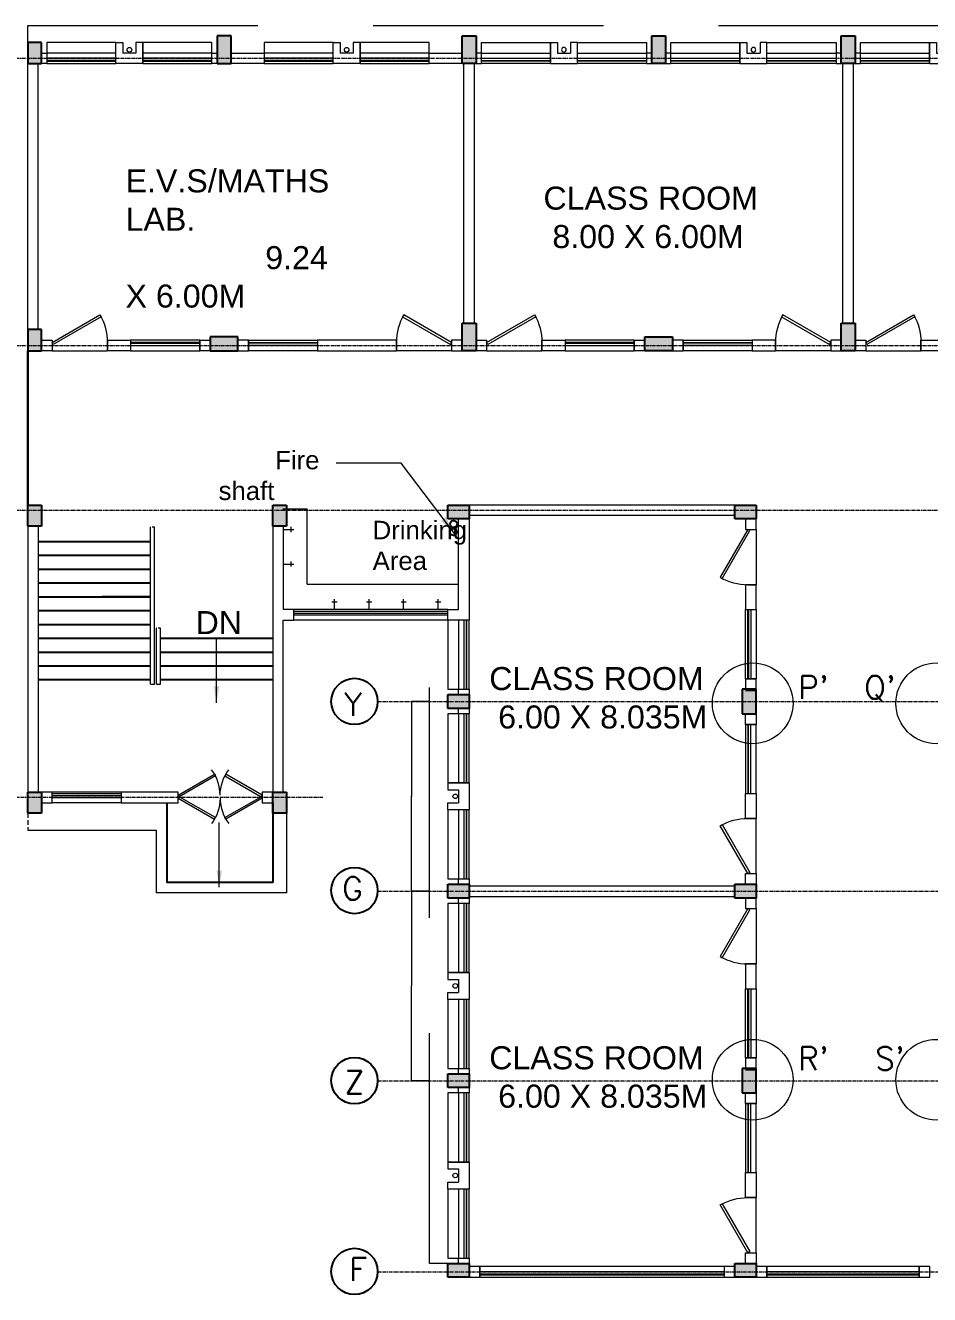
# Model space of a CAD drawing. Header units: inches. Extents: x 719368 to 6315912, y -2624014 to 446967.
# Drawn here: x 6185120 to 6204753, y -2562383 to -2534836 of the extents above; entities that cross this region are included whole.
import ezdxf
from ezdxf.lldxf.tags import DXFTag

# ---------------------------------------------------------------- set-up
doc = ezdxf.new("R2010")
doc.units = ezdxf.units.IN
doc.header["$LTSCALE"] = 20
doc.header["$MEASUREMENT"] = 0
doc.header["$PDMODE"] = 3
for name, pattern in [('CENTER', [2, 1.25, -0.25, 0.25, -0.25]), ('CENTER2', [1.125, 0.75, -0.125, 0.125, -0.125]), ('DASHED2', [0.375, 0.25, -0.125]), ('HIDDEN', [0.375, 0.25, -0.125])]:
    doc.linetypes.add(name, pattern=pattern)
doc.layers.get('0').update_dxf_attribs({"color": 51, "lineweight": 30})
doc.layers.get('Defpoints').update_dxf_attribs({"lineweight": 25})
for name, color, linetype in [('BL', 1, 'Continuous'), ('expension joint', 248, 'Continuous'), ('grid text', 140, 'Continuous'), ('STAIRS', 1, 'Continuous')]:
    doc.layers.add(name, color=color, linetype=linetype)
for name, color, linetype, lineweight in [('CLL LEV.', 252, 'Continuous', 18), ('COLUMN', 2, 'Continuous', 25), ('DIM', 7, 'Continuous', 13), ('DOOR', 43, 'Continuous', 13), ('FIXTURE', 15, 'DASHDOT', 9), ('glass', 5, 'Continuous', 18), ('GRID', 202, 'CENTER', 5), ('PROJ.', 30, 'DASHED2', 13), ('Railing', 34, 'Continuous', 20), ('Text', 7, 'Continuous', 15), ('Ventilator', 6, 'DASHED', 20), ('WALL', 1, 'Continuous', 18), ('window', 71, 'Continuous', 18), ('Window-Wall', 7, 'Continuous', 20)]:
    doc.layers.add(name, color=color, linetype=linetype, lineweight=lineweight)
doc.styles.add('L120', font='simplex.shx', dxfattribs={"height": 1})
doc.styles.add('Tabrej', font='romans.shx')
tags = doc.linetypes.add('DASHDOT', pattern=[1, 0.5, -0.25, 0, -0.25]).pattern_tags.tags
tags[10:11] = [DXFTag(74, 4), DXFTag(75, 0), DXFTag(340, '0'), DXFTag(46, 1.0), DXFTag(50, 0.0), DXFTag(44, 0.0), DXFTag(45, 0.0)]
tags[8:9] = [DXFTag(74, 4), DXFTag(75, 0), DXFTag(340, '0'), DXFTag(46, 1.0), DXFTag(50, 0.0), DXFTag(44, 0.0), DXFTag(45, 0.0)]
tags[6:7] = [DXFTag(74, 4), DXFTag(75, 0), DXFTag(340, '0'), DXFTag(46, 1.0), DXFTag(50, 0.0), DXFTag(44, 0.0), DXFTag(45, 0.0)]
tags[4:5] = [DXFTag(74, 4), DXFTag(75, 0), DXFTag(340, '0'), DXFTag(46, 1.0), DXFTag(50, 0.0), DXFTag(44, 0.0), DXFTag(45, 0.0)]
tags = doc.linetypes.add('DASHED', pattern=[0.75, 0.5, -0.25]).pattern_tags.tags
tags[6:7] = [DXFTag(74, 4), DXFTag(75, 0), DXFTag(340, '0'), DXFTag(46, 1.0), DXFTag(50, 0.0), DXFTag(44, 0.0), DXFTag(45, 0.0)]
tags[4:5] = [DXFTag(74, 4), DXFTag(75, 0), DXFTag(340, '0'), DXFTag(46, 1.0), DXFTag(50, 0.0), DXFTag(44, 0.0), DXFTag(45, 0.0)]
doc.dimstyles.new('Current Dim style', dxfattribs={"dimscale": 0.3, "dimtxt": 1.8, "dimasz": 1.2, "dimexe": 0.18, "dimexo": 1, "dimgap": 0.09, "dimtad": 0, "dimzin": 0, "dimdsep": 46, "dimtxsty": 'Tabrej', "dimcen": 0.09, "dimclrd": 256, "dimclre": 256, "dimclrt": 7, "dimadec": 0, "dimazin": 0, "dimtfac": 1, "dimtofl": 0, "dimtmove": 2, "dimatfit": 3, "dimfxl": 1, "dimtolj": 1, "dimtzin": 0, "dimlwd": -1, "dimlwe": -1, "dimarcsym": 1})
doc.dimstyles.new('DIM', dxfattribs={"dimtxt": 0.8, "dimasz": 0.4, "dimexe": 0.18, "dimexo": 0.0625, "dimgap": 0.1, "dimtad": 0, "dimdec": 3, "dimzin": 0, "dimdsep": 46, "dimtxsty": 'Tabrej', "dimcen": 0, "dimclrd": 251, "dimclre": 256, "dimclrt": 7, "dimadec": 0, "dimazin": 0, "dimtfac": 1, "dimtdec": 3, "dimtofl": 0, "dimtmove": 0, "dimatfit": 3, "dimfxl": 1, "dimtolj": 1, "dimtzin": 0, "dimlwd": -1, "dimlwe": -1, "dimarcsym": 0})

# ---------------------------------------------------------------- blocks, each defined once
blk = doc.blocks.new('1.5 M Window')
at = {"layer": 'CLL LEV.'}
for p, q in [((-0.23, 0), (-0.46, 0)), ((-0.46, 0), (-0.46, -1.5)), ((-0.46, -1.5), (-0.23, -1.5))]:
    blk.add_line(p, q, dxfattribs=at)
at = {"layer": 'window'}
for p, q in [((-0.065, 0), (-0.065, -1.5)), ((-0.05, -1.5), (-0.05, 0))]:
    blk.add_line(p, q, dxfattribs=at)
at = {"layer": 'Window-Wall'}
for p, q in [((0, 0), (-0.23, 0)), ((-0.23, 0), (-0.23, -1.5)), ((-0.115, 0), (-0.115, -1.5)), ((0, -1.5), (0, 0)), ((-0.23, -1.5), (0, -1.5))]:
    blk.add_line(p, q, dxfattribs=at)
blk = doc.blocks.new('CU')
at = {"layer": 'WALL', "linetype": 'CENTER2'}
h = blk.add_hatch(color=256, dxfattribs=at)
h.dxf.hatch_style = 1
h.paths.add_polyline_path([(0, 0.035), (0, -0.265), (0.46, -0.265), (0.46, 0.035)])
at = {"layer": 'COLUMN', "linetype": 'CENTER2'}
blk.add_lwpolyline([(0, 0.035), (0, -0.265), (0.46, -0.265), (0.46, 0.035), (0, 0.035)], dxfattribs=at)
blk = doc.blocks.new('VENTILATOR')
at = {"layer": 'Ventilator', "ltscale": 0.02}
for p, q in [((-0.18, -1.5), (-0.18, 0)), ((-0.165, 0), (-0.165, -1.5))]:
    blk.add_line(p, q, dxfattribs=at)
at = {"layer": 'Window-Wall'}
for p, q in [((-0.23, 0), (0, 0)), ((-0.23, -1.5), (-0.23, 0)), ((-0.115, 0), (-0.115, -1.5)), ((0, 0), (0, -1.5)), ((-0.23, -1.5), (0, -1.5))]:
    blk.add_line(p, q, dxfattribs=at)
blk = doc.blocks.new('C3')
at = {"layer": 'COLUMN'}
h = blk.add_hatch(color=7, dxfattribs=at)
h.dxf.hatch_style = 1
h.paths.add_polyline_path([(0.3, 0), (0, 0), (0, -0.53), (0.3, -0.53)])
for p, q in [((0, 0), (0, -0.53)), ((0.3, 0), (0, 0)), ((0.3, -0.53), (0.3, 0)), ((0, -0.53), (0.3, -0.53))]:
    blk.add_line(p, q, dxfattribs=at)
blk = doc.blocks.new('New Shaft')
at = {"layer": 'FIXTURE'}
blk.add_circle((0.327, -0.302), 0.05, dxfattribs=at)
at = {"layer": 'WALL'}
for p, q in [((0.035, 0), (0.62, 0)), ((0.035, 0), (0.035, -0.46)), ((0.185, -0.46), (0.185, -0.23)), ((0.185, -0.23), (0.47, -0.23)), ((0.47, -0.46), (0.47, -0.23)), ((0.62, 0), (0.62, -0.46)), ((0.035, -0.46), (0.185, -0.46)), ((0.62, -0.46), (0.47, -0.46))]:
    blk.add_line(p, q, dxfattribs=at)
blk = doc.blocks.new('*U81')
for p, q in [((0, 0), (0, 6)), ((40, 0), (40, 6))]:
    blk.add_line(p, q)
blk.add_lwpolyline([(0, 0), (34.64, -20), (35.52, -18.48), (0.88, 1.52)], close=True)
blk.add_arc((0, 0), 40, 330, 360)
blk = doc.blocks.new('New Doors')
at = {"layer": 'DOOR'}
blk.add_line((0, 0.18), (1.199, 0.18), dxfattribs=at)
at = {"layer": 'DOOR', "xscale": 0.0299845412869386, "yscale": 0.0299845412869386, "zscale": 0.0299845412869386}
blk.add_blockref('*U81', (0, 0), dxfattribs=at)
blk = doc.blocks.new('A$C65A3360F')
at = {"layer": 'FIXTURE', "linetype": 'CENTER2'}
for p, q in [((0, 0), (-0.23, 0)), ((0, 0), (-0.23, 0)), ((-0.166, 0.057), (-0.166, 0)), ((-0.166, 0.057), (-0.166, 0)), ((-0.166, 0), (-0.166, -0.057)), ((-0.166, 0), (-0.166, -0.057))]:
    blk.add_line(p, q, dxfattribs=at)
blk = doc.blocks.new('Door - Left Hung 36 in.')
blk.add_lwpolyline([(0.8, -1.3), (0, 0), (31.2, 18), (31.9, 16.7)], close=True)
blk.add_arc((0, 0), 36, 0, 37.3101)
blk = doc.blocks.new('C2')
at = {"layer": 'COLUMN'}
h = blk.add_hatch(color=7, dxfattribs=at)
h.dxf.hatch_style = 1
h.paths.add_polyline_path([(0.3, 0), (0, 0), (0, -0.6), (0.3, -0.6)])
for p, q in [((0, 0), (0, -0.6)), ((0.3, 0), (0, 0)), ((0.3, -0.6), (0.3, 0)), ((0, -0.6), (0.3, -0.6))]:
    blk.add_line(p, q, dxfattribs=at)
blk = doc.blocks.new('*D718')
at = {"layer": 'Defpoints', "color": 0, "transparency": 16777216}
for p in [(6193506, -2549511), (6193895, -2549511), (6193895, -2553626)]:
    blk.add_point(p, dxfattribs=at)
at = {"layer": 'DIM', "transparency": 16777216}
for p, q in [((6193895, -2549511), (6193505, -2549511)), ((6193895, -2553626), (6193505, -2553626))]:
    blk.add_line(p, q, dxfattribs=at)
at = {"layer": 'DIM', "color": 251, "transparency": 16777216}
for p, q in [((6193506, -2549512), (6193506, -2551567)), ((6193506, -2553626), (6193506, -2551571))]:
    blk.add_line(p, q, dxfattribs=at)
for points in [[(6193505, -2549512), (6193506, -2549512), (6193506, -2549511)], [(6193505, -2553626), (6193506, -2553626), (6193506, -2553626)]]:
    blk.add_solid(points, dxfattribs=at)
at = {"layer": 'DIM', "color": 7, "transparency": 16777216, "insert": (6193506, -2551569), "char_height": 0.5, "attachment_point": 5, "rotation": 90, "style": 'Tabrej'}
blk.add_mtext('\\A1;4115.000', dxfattribs=at)
blk = doc.blocks.new('*D719')
at = {"layer": 'Defpoints', "color": 0, "transparency": 16777216}
for p in [(6193895, -2553626), (6193506, -2557741), (6193895, -2557741)]:
    blk.add_point(p, dxfattribs=at)
at = {"layer": 'DIM', "transparency": 16777216}
for p, q in [((6193895, -2553626), (6193505, -2553626)), ((6193895, -2557741), (6193505, -2557741))]:
    blk.add_line(p, q, dxfattribs=at)
at = {"layer": 'DIM', "color": 251, "transparency": 16777216}
for p, q in [((6193506, -2553627), (6193506, -2555682)), ((6193506, -2557741), (6193506, -2555686))]:
    blk.add_line(p, q, dxfattribs=at)
for points in [[(6193505, -2553627), (6193506, -2553627), (6193506, -2553626)], [(6193505, -2557741), (6193506, -2557741), (6193506, -2557741)]]:
    blk.add_solid(points, dxfattribs=at)
at = {"layer": 'DIM', "color": 7, "transparency": 16777216, "insert": (6193506, -2555684), "char_height": 0.5, "attachment_point": 5, "rotation": 90, "style": 'Tabrej'}
blk.add_mtext('\\A1;4115.000', dxfattribs=at)
blk = doc.blocks.new('GROUND FLOOR')
at = {"layer": 'BL'}
for centre in [(35.2061, 20.4333), (35.2009, 20.2593)]:
    blk.add_circle(centre, 0.075, dxfattribs=at)
at = {"layer": 'expension joint'}
for p, q in [((25.9586, 24.1935), (25.9586, 20.8435)), ((25.9586, 20.8435), (25.9586, 24.1935))]:
    blk.add_line(p, q, dxfattribs=at)
at = {"layer": 'FIXTURE'}
for p, q in [((31.4986, 20.761), (32.0286, 20.761)), ((32.0286, 19.126), (32.0286, 20.7606)), ((32.0286, 19.126), (35.3136, 19.126))]:
    blk.add_line(p, q, dxfattribs=at)
at = {"layer": 'glass', "lineweight": 5}
for p, q in [((35.0836, 18.5335), (31.7386, 18.5335)), ((31.7386, 18.4985), (35.0836, 18.4985)), ((27.9886, 14.5735), (26.4886, 14.5735)), ((26.4886, 14.5385), (27.9886, 14.5385))]:
    blk.add_line(p, q, dxfattribs=at)
at = {"layer": 'PROJ.'}
for p, q in [((25.9586, 30.8835), (25.9586, 31.2535)), ((25.9586, 31.2535), (51.8536, 31.2535)), ((34.6836, 4.3835), (34.6836, 18.3435)), ((31.5786, 14.1535), (31.5786, 12.4235)), ((25.9586, 13.7835), (28.7466, 13.7835)), ((28.7466, 13.7835), (28.7466, 12.4235)), ((31.5786, 12.4235), (28.7466, 12.4235)), ((35.3136, 4.3835), (34.6836, 4.3835))]:
    blk.add_line(p, q, dxfattribs=at)
at = {"layer": 'PROJ.', "ltscale": 0.05}
blk.add_line((35.3136, 18.3435), (34.6836, 18.3435), dxfattribs=at)
at = {"layer": 'PROJ.', "ltscale": 0.02}
blk.add_line((25.9586, 14.1535), (25.9586, 13.7835), dxfattribs=at)
at = {"layer": 'Railing', "linetype": 'DASHED'}
for p, q in [((28.6286, 18.5285), (28.6286, 20.3615)), ((28.7086, 18.5285), (28.7086, 20.3615)), ((28.6286, 16.9535), (28.6286, 18.5285)), ((28.7086, 16.9535), (28.7086, 18.5285)), ((28.7586, 16.9535), (28.7586, 18.168)), ((28.8386, 16.9535), (28.8386, 18.168)), ((28.6286, 16.9535), (28.7086, 16.9535)), ((28.7586, 16.9535), (28.8386, 16.9535))]:
    blk.add_line(p, q, dxfattribs=at)
at = {"layer": 'Railing', "linetype": 'HIDDEN', "ltscale": 0.01}
for p, q in [((28.7086, 20.3615), (28.6286, 20.3615)), ((28.8386, 18.168), (28.7586, 18.168))]:
    blk.add_line(p, q, dxfattribs=at)
at = {"layer": 'STAIRS'}
for p, q in [((26.1886, 20.0535), (28.6286, 20.0535)), ((26.1886, 19.7535), (28.6286, 19.7535)), ((26.1886, 19.4535), (28.6286, 19.4535)), ((26.1886, 19.1535), (28.6286, 19.1535)), ((26.1886, 18.8535), (28.6286, 18.8535)), ((28.6286, 18.8535), (27.5785, 18.8535)), ((26.1886, 18.5535), (28.6286, 18.5535)), ((26.1886, 18.2535), (28.6286, 18.2535)), ((26.1886, 17.9535), (28.6286, 17.9535)), ((28.8386, 17.9535), (31.2786, 17.9535)), ((26.1886, 17.6535), (28.6286, 17.6535)), ((28.8386, 17.6535), (31.2786, 17.6535)), ((26.1886, 17.3535), (28.6286, 17.3535)), ((28.8386, 17.3535), (31.2786, 17.3535)), ((26.1886, 17.0535), (28.6286, 17.0535)), ((28.8386, 17.0535), (31.2786, 17.0535)), ((28.9766, 14.3835), (28.9766, 12.6535)), ((31.2786, 14.3835), (31.2786, 12.6535)), ((31.2786, 12.6535), (28.9766, 12.6535))]:
    blk.add_line(p, q, dxfattribs=at)
at = {"layer": 'WALL'}
for p, q in [((25.9586, 24.6535), (25.9586, 30.4235)), ((26.1886, 24.6535), (26.1886, 30.4235)), ((35.4286, 24.7935), (35.4286, 30.4235)), ((35.6586, 24.7935), (35.6586, 30.4235)), ((43.6586, 24.7935), (43.6586, 30.4235)), ((43.8886, 24.7935), (43.8886, 30.4235)), ((41.3136, 20.8435), (35.5436, 20.8435)), ((35.3136, 20.5435), (35.5436, 20.5435)), ((41.3136, 20.6135), (35.5436, 20.6135)), ((35.5436, 20.5435), (35.5436, 18.3435)), ((25.9586, 20.3835), (25.9586, 14.6135)), ((26.1886, 20.3835), (26.1886, 14.6135)), ((31.2786, 20.3835), (31.2786, 14.6135)), ((31.5086, 20.3835), (31.5086, 18.5735)), ((31.7386, 18.5735), (31.5086, 18.5735)), ((31.7386, 18.3435), (31.7386, 18.5735)), ((35.0836, 18.3435), (35.0836, 18.5735)), ((35.0836, 18.5735), (35.3136, 18.5735)), ((31.5086, 14.6135), (31.5086, 18.3435)), ((31.5086, 18.3435), (31.7386, 18.3435)), ((35.5436, 18.3435), (35.0836, 18.3435)), ((41.7736, 16.8085), (41.5436, 16.8085)), ((35.5436, 12.5785), (41.3136, 12.5785)), ((35.5436, 12.3485), (41.3136, 12.3485)), ((41.7736, 8.5785), (41.5436, 8.5785))]:
    blk.add_line(p, q, dxfattribs=at)
for points in [[(26.3736, 30.6535), (26.3736, 30.4235), (26.2586, 30.4235), (26.2586, 30.6535), (26.3736, 30.6535)], [(26.3736, 30.6534), (26.3736, 30.4234), (26.2586, 30.4234), (26.2586, 30.6534), (26.3736, 30.6534)], [(30.0736, 30.6534), (30.0736, 30.4234), (29.9586, 30.4234), (29.9586, 30.6534), (30.0736, 30.6534)], [(31.0911, 30.6534), (31.0911, 30.4234), (30.3736, 30.4234), (30.3736, 30.6534), (31.0911, 30.6534)], [(35.3936, 30.6534), (35.3936, 30.4234), (34.6761, 30.4234), (34.6761, 30.6534), (35.3936, 30.6534)], [(35.6936, 30.6535), (35.6936, 30.4235), (35.8086, 30.4235), (35.8086, 30.6535), (35.6936, 30.6535)], [(39.3936, 30.6535), (39.3936, 30.4235), (39.5086, 30.4235), (39.5086, 30.6535), (39.3936, 30.6535)], [(39.8086, 30.6535), (39.8086, 30.4235), (39.9236, 30.4235), (39.9236, 30.6535), (39.8086, 30.6535)], [(43.5086, 30.6535), (43.5086, 30.4235), (43.6236, 30.4235), (43.6236, 30.6535), (43.5086, 30.6535)], [(43.5086, 30.6535), (43.5086, 30.4235), (43.6236, 30.4235), (43.6236, 30.6535), (43.5086, 30.6535)], [(43.9236, 30.6535), (43.9236, 30.4235), (44.0386, 30.4235), (44.0386, 30.6535), (43.9236, 30.6535)], [(26.2586, 24.1935), (26.2586, 24.4235), (26.4886, 24.4235), (26.4886, 24.1935), (26.2586, 24.1935)], [(29.6936, 24.1935), (29.6936, 24.4235), (29.9236, 24.4235), (29.9236, 24.1935), (29.6936, 24.1935)], [(30.7536, 24.1935), (30.7536, 24.4235), (30.5236, 24.4235), (30.5236, 24.1935), (30.7536, 24.1935)], [(35.3936, 24.1935), (35.3936, 24.4235), (35.1636, 24.4235), (35.1636, 24.1935), (35.3936, 24.1935)], [(35.6936, 24.1935), (35.6936, 24.4235), (35.9236, 24.4235), (35.9236, 24.1935), (35.6936, 24.1935)], [(39.1286, 24.1935), (39.1286, 24.4235), (39.3586, 24.4235), (39.3586, 24.1935), (39.1286, 24.1935)], [(40.1886, 24.1935), (40.1886, 24.4235), (39.9586, 24.4235), (39.9586, 24.1935), (40.1886, 24.1935)], [(43.6236, 24.1935), (43.6236, 24.4235), (43.3936, 24.4235), (43.3936, 24.1935), (43.6236, 24.1935)], [(43.9236, 24.1935), (43.9236, 24.4235), (44.1536, 24.4235), (44.1536, 24.1935), (43.9236, 24.1935)], [(35.3136, 18.5735), (35.3136, 20.5435)], [(41.7736, 20.5435), (41.5436, 20.5435), (41.5436, 20.3135), (41.7736, 20.3135), (41.7736, 20.5435)], [(35.3136, 16.8435), (35.5436, 16.8435), (35.5436, 16.7285), (35.3136, 16.7285), (35.3136, 16.8435)], [(41.7736, 17.0735), (41.5436, 17.0735), (41.5436, 16.8435), (41.7736, 16.8435), (41.7736, 17.0735)], [(35.3136, 16.4285), (35.5436, 16.4285), (35.5436, 16.3135), (35.3136, 16.3135), (35.3136, 16.4285)], [(41.7736, 16.0835), (41.5436, 16.0835), (41.5436, 16.3135), (41.7736, 16.3135), (41.7736, 16.0835)], [(26.4886, 14.6135), (26.2586, 14.6135), (26.2586, 14.3835), (26.4886, 14.3835), (26.4886, 14.6135)], [(31.2786, 14.6135), (31.0486, 14.6135), (31.0486, 14.3835), (31.2786, 14.3835), (31.2786, 14.6135)], [(35.3136, 12.7285), (35.5436, 12.7285), (35.5436, 12.6135), (35.3136, 12.6135), (35.3136, 12.7285)], [(35.3136, 12.7285), (35.5436, 12.7285), (35.5436, 12.6135), (35.3136, 12.6135), (35.3136, 12.7285)], [(41.7736, 12.6135), (41.5436, 12.6135), (41.5436, 12.8435), (41.7736, 12.8435), (41.7736, 12.6135)], [(35.3136, 12.3135), (35.5436, 12.3135), (35.5436, 12.1985), (35.3136, 12.1985), (35.3136, 12.3135)], [(41.7736, 12.3135), (41.5436, 12.3135), (41.5436, 12.0835), (41.7736, 12.0835), (41.7736, 12.3135)], [(41.7736, 8.8435), (41.5436, 8.8435), (41.5436, 8.6135), (41.7736, 8.6135), (41.7736, 8.8435)], [(35.3136, 8.6135), (35.5436, 8.6135), (35.5436, 8.4985), (35.3136, 8.4985), (35.3136, 8.6135)], [(35.3136, 8.1985), (35.5436, 8.1985), (35.5436, 8.0835), (35.3136, 8.0835), (35.3136, 8.1985)], [(41.7736, 7.8535), (41.5436, 7.8535), (41.5436, 8.0835), (41.7736, 8.0835), (41.7736, 7.8535)], [(35.3136, 4.4985), (35.5436, 4.4985), (35.5436, 4.3835), (35.3136, 4.3835), (35.3136, 4.4985)], [(35.3136, 4.4985), (35.5436, 4.4985), (35.5436, 4.3835), (35.3136, 4.3835), (35.3136, 4.4985)], [(41.7736, 4.3835), (41.5436, 4.3835), (41.5436, 4.6135), (41.7736, 4.6135), (41.7736, 4.3835)], [(35.5436, 4.0835), (35.7736, 4.0835), (35.7736, 4.3135), (35.5436, 4.3135), (35.5436, 4.0835)], [(41.0836, 4.0835), (41.3136, 4.0835), (41.3136, 4.3135), (41.0836, 4.3135), (41.0836, 4.0835)], [(41.7736, 4.0835), (42.0036, 4.0835), (42.0036, 4.3135), (41.7736, 4.3135), (41.7736, 4.0835)], [(45.3136, 4.0835), (45.5436, 4.0835), (45.5436, 4.3135), (45.3136, 4.3135), (45.3136, 4.0835)]]:
    blk.add_lwpolyline(points, dxfattribs=at)
for points in [[(27.688, 24.1934), (27.688, 24.4235), (28.1936, 24.4235), (28.1936, 24.1934)], [(33.9642, 24.1934), (33.9642, 24.4235), (32.2536, 24.4235), (32.2536, 24.1934)], [(37.123, 24.1933), (37.123, 24.4235), (37.6286, 24.4235), (37.6286, 24.1933)], [(42.1942, 24.1933), (42.1942, 24.4235), (41.6886, 24.4235), (41.6886, 24.1933)], [(45.353, 24.1933), (45.353, 24.4235), (45.8586, 24.4235), (45.8586, 24.1933)], [(41.7738, 19.1141), (41.5436, 19.1141), (41.5436, 18.5735), (41.7738, 18.5735)], [(29.2242, 14.6135), (27.9886, 14.6135), (27.9886, 14.3835), (29.2242, 14.3835)], [(41.7738, 14.0428), (41.5436, 14.0428), (41.5436, 14.5835), (41.7738, 14.5835)], [(41.7738, 10.8841), (41.5436, 10.8841), (41.5436, 10.3435), (41.7738, 10.3435)], [(41.7738, 5.8128), (41.5436, 5.8128), (41.5436, 6.3535), (41.7738, 6.3535)]]:
    blk.add_lwpolyline(points, close=True, dxfattribs=at)
at = {"layer": 'window'}
for p, q in [((41.0836, 4.1485), (35.7736, 4.1485)), ((35.7736, 4.1335), (41.0836, 4.1335)), ((45.3136, 4.1485), (42.0036, 4.1485)), ((42.0036, 4.1335), (45.3136, 4.1335))]:
    blk.add_line(p, q, dxfattribs=at)
at = {"layer": 'Window-Wall', "lineweight": 15}
for p, q in [((35.0836, 18.5735), (31.7386, 18.5735)), ((31.7386, 18.4585), (35.0836, 18.4585)), ((35.0836, 18.3435), (31.7386, 18.3435)), ((27.9886, 14.6135), (26.4886, 14.6135)), ((27.9886, 14.6135), (27.9886, 14.3835)), ((26.4886, 14.4985), (27.9886, 14.4985)), ((27.9886, 14.3835), (26.4886, 14.3835))]:
    blk.add_line(p, q, dxfattribs=at)
at = {"layer": 'Window-Wall'}
for p, q in [((41.0836, 4.3135), (35.7736, 4.3135)), ((35.7736, 4.3135), (35.7736, 4.0835)), ((41.0836, 4.1985), (35.7736, 4.1985)), ((45.3136, 4.3135), (42.0036, 4.3135)), ((42.0036, 4.3135), (42.0036, 4.0835)), ((45.3136, 4.1985), (42.0036, 4.1985)), ((45.3136, 4.0835), (45.3136, 4.3135)), ((35.7736, 4.0835), (41.0836, 4.0835)), ((42.0036, 4.0835), (45.3136, 4.0835))]:
    blk.add_line(p, q, dxfattribs=at)
at = {"layer": 'COLUMN', "linetype": 'CENTER2', "rotation": 270}
for p in [(26.2236, 30.8835), (26.2236, 24.6535)]:
    blk.add_blockref('CU', p, dxfattribs=at)
at = {"layer": 'COLUMN', "color": 5}
for name, p in [('C2', (30.0736, 31.0234)), ('C3', (41.4736, 16.8435)), ('C3', (41.4736, 8.6135))]:
    blk.add_blockref(name, p, dxfattribs=at)
at = {"layer": 'COLUMN', "color": 5, "xscale": -1}
for p in [(35.6936, 31.0235), (39.8086, 31.0235), (43.9236, 31.0235), (35.6936, 24.7935), (43.9236, 24.7935)]:
    blk.add_blockref('C2', p, dxfattribs=at)
at = {"layer": 'COLUMN', "color": 5, "rotation": 270}
blk.add_blockref('C2', (30.5236, 24.4935), dxfattribs=at)
at = {"layer": 'COLUMN', "color": 5, "xscale": -1, "rotation": 90}
blk.add_blockref('C2', (39.3586, 24.4935), dxfattribs=at)
at = {"layer": 'COLUMN', "linetype": 'CENTER2', "xscale": -1}
for p, rotation in [((26.2236, 20.3835), 270), ((25.9936, 20.8435), 90), ((31.3136, 20.8435), 90), ((25.9936, 14.6135), 90), ((31.3136, 14.6135), 90)]:
    blk.add_blockref('CU', p, dxfattribs=dict(at, rotation=rotation))
for p in [(35.5436, 20.8085), (41.7736, 20.8085), (35.5436, 16.6935), (35.5436, 12.5785), (41.7736, 12.5785), (35.5436, 8.4635), (35.5436, 4.3485), (41.7736, 4.3485)]:
    blk.add_blockref('CU', p, dxfattribs=at)
at = {"layer": 'DOOR', "xscale": 0.02527777777140727, "yscale": 0.02527777777140727, "zscale": 0.02527777777140727}
blk.add_blockref('Door - Left Hung 36 in.', (29.227, 14.5463), dxfattribs=at)
at = {"layer": 'DOOR', "extrusion": (0, 0, -1), "xscale": 0.02527777777140727, "yscale": 0.02527777777140727, "zscale": -0.0252777777714073}
blk.add_blockref('Door - Left Hung 36 in.', (-31.047, 14.5463), dxfattribs=at)
at = {"layer": 'DOOR', "extrusion": (0, 0, -1), "xscale": 0.02527777777140727, "yscale": 0.02527777777140727, "zscale": -0.0252777777714073, "rotation": 180}
blk.add_blockref('Door - Left Hung 36 in.', (-29.227, 14.4806), dxfattribs=at)
at = {"layer": 'DOOR', "xscale": 0.02527777777140727, "yscale": 0.02527777777140727, "zscale": 0.02527777777140727, "rotation": 180}
blk.add_blockref('Door - Left Hung 36 in.', (31.047, 14.4806), dxfattribs=at)
at = {"layer": 'FIXTURE', "xscale": -1}
for p in [(31.5086, 20.3135), (31.5086, 19.5635)]:
    blk.add_blockref('A$C65A3360F', p, dxfattribs=at)
at = {"layer": 'FIXTURE', "xscale": -1, "rotation": 90}
for p in [(32.6211, 18.5735), (33.3711, 18.5735), (34.1211, 18.5735), (34.8711, 18.5735)]:
    blk.add_blockref('A$C65A3360F', p, dxfattribs=at)
at = {"layer": 'WALL'}
for name, p, rotation in [('1.5 M Window', (27.8736, 30.4234), 270), ('New Shaft', (28.4936, 30.4234), 180), ('1.5 M Window', (29.9586, 30.4234), 270), ('1.5 M Window', (32.5911, 30.4234), 270), ('New Shaft', (33.2111, 30.4234), 180), ('1.5 M Window', (34.6761, 30.4234), 270), ('New Doors', (35.1636, 24.3732), 180), ('New Doors', (43.3936, 24.3732), 180), ('VENTILATOR', (32.2536, 24.1935), 270), ('VENTILATOR', (41.6886, 24.1935), 270), ('New Doors', (41.5939, 20.3135), 270), ('New Shaft', (35.5436, 14.8485), 270), ('New Doors', (41.5939, 12.0835), 270), ('New Shaft', (35.5436, 10.7335), 270), ('New Shaft', (35.5436, 6.6185), 270)]:
    blk.add_blockref(name, p, dxfattribs=dict(at, rotation=rotation))
at = {"layer": 'WALL', "xscale": -1}
for name, p, rotation in [('1.5 M Window', (35.8086, 30.4235), 90), ('New Shaft', (37.2736, 30.4235), 180), ('1.5 M Window', (37.8936, 30.4235), 90), ('1.5 M Window', (39.9236, 30.4235), 90), ('New Shaft', (41.3886, 30.4235), 180), ('1.5 M Window', (42.0086, 30.4235), 90), ('1.5 M Window', (44.0386, 30.4235), 90), ('New Shaft', (45.5036, 30.4235), 180), ('New Doors', (26.4886, 24.3733), 180), ('New Doors', (35.9236, 24.3732), 180), ('New Doors', (44.1536, 24.3732), 180), ('VENTILATOR', (28.1936, 24.1935), 90), ('VENTILATOR', (37.6286, 24.1935), 90), ('VENTILATOR', (41.7736, 14.5835), 180), ('New Doors', (41.5939, 12.8435), 270), ('VENTILATOR', (41.7736, 6.3535), 180), ('New Doors', (41.5939, 4.6135), 270)]:
    blk.add_blockref(name, p, dxfattribs=dict(at, rotation=rotation))
at = {"layer": 'WALL'}
for name, p in [('VENTILATOR', (41.7736, 18.5735)), ('1.5 M Window', (35.5436, 18.3435)), ('1.5 M Window', (35.5436, 16.3135)), ('1.5 M Window', (35.5436, 14.2285)), ('1.5 M Window', (35.5436, 12.1985)), ('VENTILATOR', (41.7736, 10.3435)), ('1.5 M Window', (35.5436, 10.1135)), ('1.5 M Window', (35.5436, 8.0835)), ('1.5 M Window', (35.5436, 5.9985))]:
    blk.add_blockref(name, p, dxfattribs=at)
at = {"layer": 'Text', "lineweight": 30, "char_height": 0.5, "attachment_point": 1, "style": 'L120'}
for s, insert, width in [('\\pi2.4511;{\\fArial|b0|i0|c0|p34; E.V.S/MATHS LAB.\\P   9.24 X 6.00M}', (28.0833, 28.1295), 4.902123), ('{\\fArial|b0|i0|c0|p34;CLASS ROOM\\P 8.00 X 6.00M}', (37.1565, 27.7544), 4.753159), ('{\\fArial|b0|i0|c0|p34;DN}', (29.6037, 18.5428), 1.001447), ('{\\fArial|b0|i0|c0|p34;CLASS ROOM\\P 6.00 X 8.035M}', (35.9793, 17.3269), 9.930816), ('{\\fArial|b0|i0|c0|p34;CLASS ROOM\\P 6.00 X 8.035M}', (35.9793, 9.0969), 9.930816)]:
    blk.add_mtext(s, dxfattribs=dict(at, insert=insert, width=width))
at = {"layer": 'Text', "lineweight": 30, "char_height": 0.4, "attachment_point": 1, "style": 'L120'}
for s, width, insert in [('\\pi1.2275;{\\fArial|b0|i0|c0|p34;Fire shaft}', 2.454924, (30.1037, 22.0187)), ('\\pi2.2253;{\\fArial|b0|i0|c0|p34;Drinking\\PArea}', 4.450523, (31.223, 20.5005))]:
    blk.add_mtext_dynamic_manual_height_columns(s, width=width, gutter_width=5, heights=[0], dxfattribs=dict(at, insert=insert))
at = {"layer": 'DIM'}
blk.add_leader([(35.2239, 20.2247), (34.0675, 21.754), (32.655, 21.754)], dimstyle='DIM', override={"dimgap": 0.1, "dimtad": 0, "dimarcsym": 1}, dxfattribs=at)
for points in [[(30.0586, 16.5488), (30.0586, 17.9535)], [(30.1177, 12.5497), (30.1177, 13.9544)]]:
    blk.add_leader(points, dimstyle='Current Dim style', dxfattribs=at)

msp = doc.modelspace()

# ---------------------------------------------------------------- linework, layer by layer
at = {"layer": 'DIM'}
for centre in [(6200911.8119, -2549550.072), (6204894.8993, -2549550.072), (6200911.8119, -2557718.8036), (6204894.8993, -2557718.8036)]:
    msp.add_circle(centre, 875.4877, dxfattribs=at)
at = {"layer": 'GRID', "color": 190, "ltscale": 3}
for p, q in [((6112195.7547, -2535551.2575), (6227520.6455, -2535551.2575)), ((6112195.7547, -2541781.2121), (6227520.6455, -2541781.2121)), ((6112195.7547, -2545361.2121), (6227520.6455, -2545361.2121))]:
    msp.add_line(p, q, dxfattribs=at)
at = {"layer": 'GRID', "color": 162, "ltscale": 3}
for p, q in [((6192768.1374, -2549511.2121), (6213349.7189, -2549511.2121)), ((6192768.1374, -2557741.2121), (6213349.7189, -2557741.2121))]:
    msp.add_line(p, q, dxfattribs=at)
at = {"layer": 'GRID', "ltscale": 3}
for p, q in [((6191580.9654, -2551591.1667), (6144921.1313, -2551591.1667)), ((6192768.1374, -2553626.2121), (6212038.708, -2553626.2121)), ((6192768.1374, -2561891.2121), (6214157.7368, -2561891.2121))]:
    msp.add_line(p, q, dxfattribs=at)
at = {"layer": 'grid text', "color": 162}
for centre in [(6192264.5349, -2549509.2319), (6192264.5349, -2557739.2319)]:
    msp.add_circle(centre, 503.6064, dxfattribs=at)
at = {"layer": 'grid text'}
for centre in [(6192264.6665, -2553614.5285), (6192264.6665, -2561879.5285)]:
    msp.add_circle(centre, 503.6064, dxfattribs=at)

# ---------------------------------------------------------------- block references
at = {"layer": 'Window-Wall', "xscale": 1000, "yscale": 1000, "zscale": 1000}
msp.add_blockref('GROUND FLOOR', (6159211.6218, -2566089.6666), dxfattribs=at)

# ---------------------------------------------------------------- texts
at = {"layer": 'grid text', "color": 162, "char_height": 500, "attachment_point": 1, "style": 'Tabrej'}
for s, insert in [('Y', (6192043.5244, -2549318.8639)), ('Z', (6192050.4693, -2557528.6492))]:
    msp.add_mtext_dynamic_manual_height_columns(s, width=0.5, gutter_width=24, heights=[0], dxfattribs=dict(at, insert=insert))
at = {"layer": 'grid text', "char_height": 500, "attachment_point": 1, "style": 'Tabrej'}
for s, insert in [('G', (6191996.8946, -2553318.2471)), ('F', (6192151.3884, -2561583.2471))]:
    msp.add_mtext_dynamic_manual_height_columns(s, width=0.5, gutter_width=24, heights=[0], dxfattribs=dict(at, insert=insert))
at = {"layer": 'Text', "char_height": 500, "attachment_point": 1, "style": 'Tabrej'}
for s, insert in [("P'", (6201899.2138, -2548953.7702)), ("Q'", (6203329.9702, -2548953.7702)), ("R'", (6201899.2138, -2557008.6878)), ("S'", (6203570.0566, -2557008.6878))]:
    msp.add_mtext_dynamic_manual_height_columns(s, width=0.5, gutter_width=24, heights=[0], dxfattribs=dict(at, insert=insert))

# ---------------------------------------------------------------- dimensions: what is measured, and where the dimension line sits
at = {"layer": 'DIM'}
for base, p2, picture, middle in [((6193505.5646, -2549511.2121), (6193895.2359, -2549511.2121), '*D718', (6193505.5646, -2551568.7121)), ((6193505.5646, -2557741.2121), (6193895.2359, -2557741.2121), '*D719', (6193505.5646, -2555683.7121))]:
    dim = msp.add_linear_dim(base=base, p1=(6193895.2359, -2553626.2121), p2=p2, angle=90, dimstyle='DIM', override={"dimtxt": 0.5, "dimasz": 0.5, "dimarcsym": 1}, dxfattribs=at)
    dim.commit()
    dim.dimension.update_dxf_attribs({"geometry": picture, "text_midpoint": middle})

doc.saveas('drawing.dxf')
